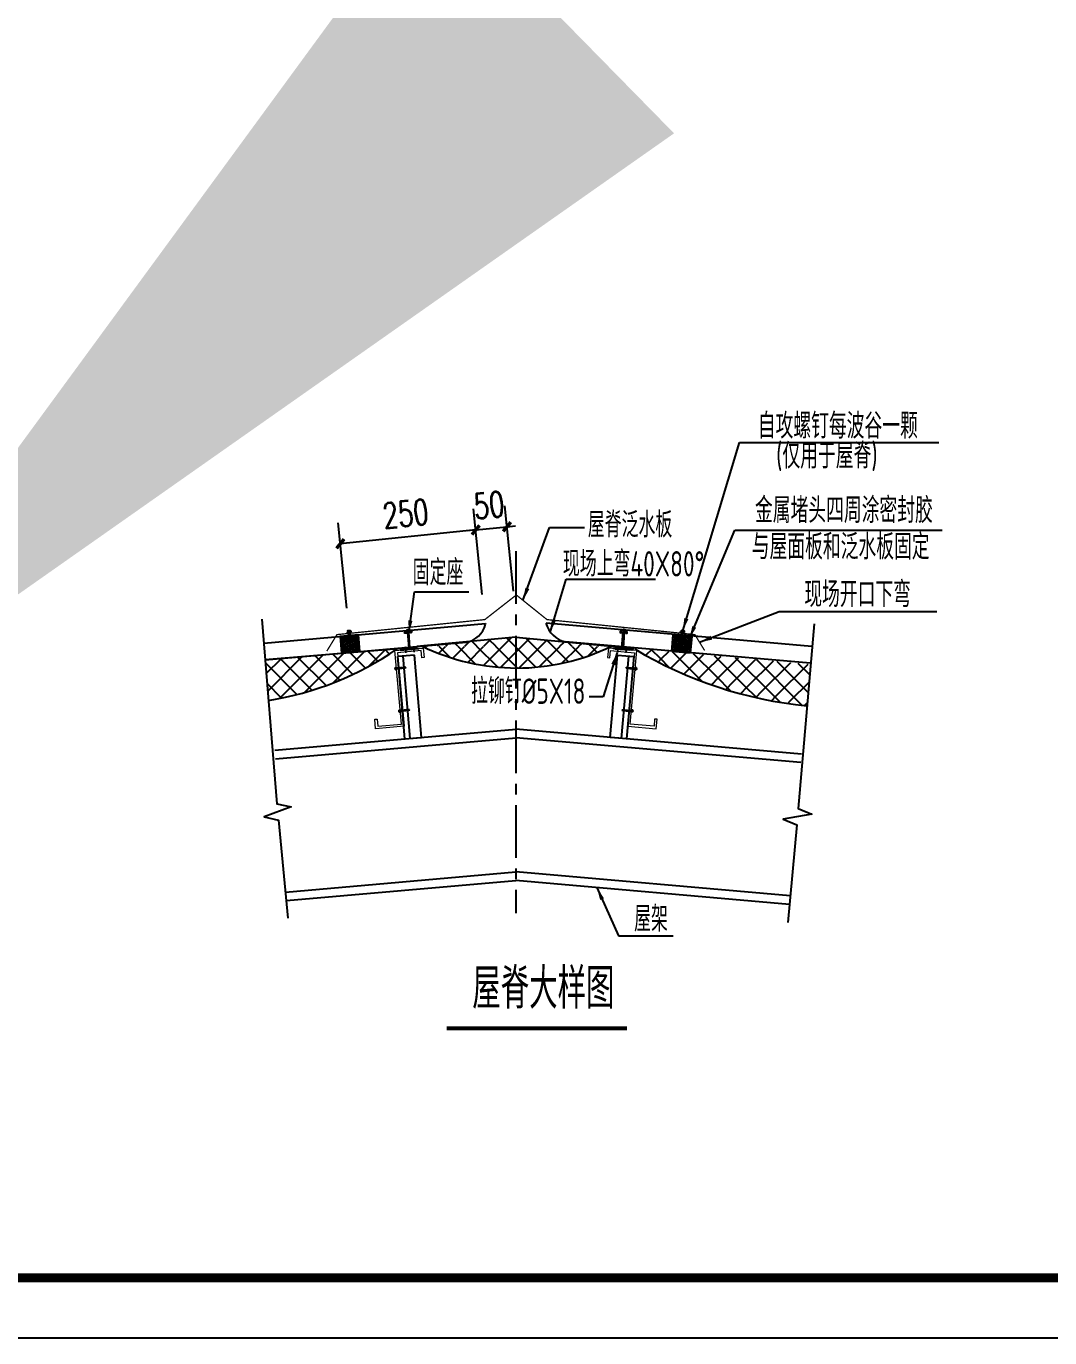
# Model space of a CAD drawing. Extents: x 180850 to 1399066, y 113487 to 334416.
# Drawn here: x 622876 to 647050, y 232984 to 263967 of the extents above; entities that cross this region are included whole.
import ezdxf

# ---------------------------------------------------------------- set-up
doc = ezdxf.new("R2010")
doc.units = 0
doc.header["$LTSCALE"] = 1000
doc.linetypes.add('CENTER', pattern=[2, 1.25, -0.25, 0.25, -0.25])
for name, color, linetype in [('7', 3, 'Continuous'), ('AXIS', 3, 'Continuous'), ('B 板', 11, 'Continuous'), ('DOTE', 1, 'Continuous'), ('E_LINE', 7, 'Continuous'), ('GL', 150, 'Continuous'), ('PUB_TEXT', 7, 'Continuous'), ('PUB_TITLE', 4, 'Continuous'), ('TEXT', 7, 'Continuous')]:
    doc.layers.add(name, color=color, linetype=linetype)
doc.layers.add('檩条', color=30, linetype='Continuous', lineweight=5)
doc.styles.add('_TCH_DIM_T3', font='SIMPLEX', dxfattribs={"width": 0.705882, "bigfont": 'GBCBIG'})
doc.styles.add('C', font='tssdeng.shx', dxfattribs={"height": 3, "bigfont": 'tssdchn.shx'})
doc.styles.get("Standard").update_dxf_attribs({"font": 'gbenor.shx', "bigfont": 'gbcbig.shx'})
doc.styles.add('TSSD_Norm', font='tssdeng.shx', dxfattribs={"bigfont": 'hztxt.shx'})
doc.dimstyles.get("Standard").update_dxf_attribs({"dimscale": 100, "dimtxt": 3.5, "dimasz": 1, "dimexe": 2.5, "dimexo": 3, "dimgap": 1.5, "dimtad": 1, "dimdec": 0, "dimzin": 0, "dimdsep": 46, "dimtxsty": 'Standard', "dimblk": 'ARCHTICK', "dimcen": 0.09, "dimadec": 0, "dimazin": 0, "dimtfac": 1, "dimtdec": 0, "dimtix": 1, "dimtmove": 2, "dimatfit": 3, "dimfxl": 1, "dimtolj": 1, "dimtzin": 0, "dimarcsym": 0})
doc.dimstyles.new('TCH-200-1', dxfattribs={"dimtxt": 595, "dimasz": 200, "dimexe": 500, "dimexo": 600, "dimgap": 252.5, "dimtad": 1, "dimdec": 0, "dimzin": 0, "dimdsep": 46, "dimtxsty": '_TCH_DIM_T3', "dimblk": 'ARCHTICK', "dimcen": 0.09, "dimclrd": 3, "dimclre": 3, "dimclrt": 7, "dimazin": 2, "dimtfac": 1, "dimtdec": 0, "dimtix": 1, "dimtmove": 2, "dimatfit": 3, "dimfxl": 1, "dimtolj": 1, "dimtzin": 0, "dimarcsym": 0})
pattern_1 = [(45, (-62818.17, -358725.1), (-224.5064, 224.5064), []), (135, (-62818.17, -358725.1), (-224.5064, -224.5064), [])]
pattern_2 = [(45, (745915.963, 313556.274), (-29.462783, 29.462783), []), (135, (745915.963, 313556.274), (-29.462783, -29.462783), [])]

# ---------------------------------------------------------------- blocks, each defined once
blk = doc.blocks.new('_ArchTick')
at = {"color": 0, "linetype": 'ByBlock', "const_width": 0.4}
blk.add_lwpolyline([(-0.5, -0.5), (0.5, 0.5)], dxfattribs=at)
blk = doc.blocks.new('*D582')
at = {"layer": 'AXIS', "color": 3, "lineweight": -2, "transparency": 16777216}
for p, q in [((633646, 250546), (633441, 252564)), ((634385, 250621), (634180, 252639)), ((633492, 252067), (633293, 252047)), ((633492, 252067), (634230, 252142)), ((634230, 252142), (634429, 252162))]:
    blk.add_line(p, q, dxfattribs=at)
at = {"layer": 'Defpoints', "color": 0, "transparency": 16777216}
for p in [(634230, 252142), (633707, 249949, -14255), (634446, 250024, -14255)]:
    blk.add_point(p, dxfattribs=at)
at = {"layer": 'AXIS', "color": 3, "lineweight": -2, "transparency": 16777216, "xscale": 200, "yscale": 200, "zscale": 200}
for p, rotation in [((633492, 252067), 5.801256565618065), ((634230, 252142), 185.801256565618)]:
    blk.add_blockref('_ArchTick', p, dxfattribs=dict(at, rotation=rotation))
at = {"layer": 'AXIS', "color": 7, "transparency": 16777216, "insert": (633806, 252652), "char_height": 595, "attachment_point": 5, "rotation": 5.8013, "style": '_TCH_DIM_T3'}
blk.add_mtext('\\A1;50', dxfattribs=at)
blk = doc.blocks.new('*D583')
at = {"layer": 'AXIS', "color": 3, "lineweight": -2, "transparency": 16777216}
for p, q in [((633646, 250546), (633441, 252564)), ((630448, 250221), (630243, 252239)), ((633492, 252067), (630294, 251742))]:
    blk.add_line(p, q, dxfattribs=at)
at = {"layer": 'Defpoints', "color": 0, "transparency": 16777216}
for p in [(630294, 251742), (633707, 249949, -14255), (630509, 249625, -14255)]:
    blk.add_point(p, dxfattribs=at)
at = {"layer": 'AXIS', "color": 3, "lineweight": -2, "transparency": 16777216, "xscale": 200, "yscale": 200, "zscale": 200}
for p, rotation in [((633492, 252067), 5.801256565619024), ((630294, 251742), 185.801256565619)]:
    blk.add_blockref('_ArchTick', p, dxfattribs=dict(at, rotation=rotation))
at = {"layer": 'AXIS', "color": 7, "transparency": 16777216, "insert": (631837, 252452), "char_height": 595, "attachment_point": 5, "rotation": 5.8013, "style": '_TCH_DIM_T3'}
blk.add_mtext('\\A1;250', dxfattribs=at)
blk = doc.blocks.new('*X373')
at = {"color": 0}
for p, q in [((903710.7, -307545.5), (903713.7, -307542.6)), ((903710.7, -307554.3), (903716.7, -307548.3)), ((903710.7, -307563.2), (903716.7, -307557.2)), ((903710.7, -307572), (903716.7, -307566)), ((903710.7, -307580.9), (903716.7, -307574.9)), ((903710.7, -307589.7), (903716.7, -307583.7)), ((903710.7, -307598.5), (903716.7, -307592.5)), ((903712.2, -307606), (903716.1, -307602))]:
    blk.add_line(p, q, dxfattribs=at)
blk = doc.blocks.new('AUDIT_I_040821143925-1')
at = {"linetype": 'Continuous', "ltscale": 20, "xscale": -0.899999999919668, "yscale": 0.8999999999068677, "zscale": 0.9, "rotation": 269.9996944201824}
blk.add_blockref('*X373', (276843.2, -813343.8), dxfattribs=at)
blk = doc.blocks.new('GD')
at = {"linetype": 'Continuous', "ltscale": 20}
for p, q in [((0, 1.3), (15, 3.6)), ((0, -1.3), (0, 1.3)), ((15, 3.6), (137.5, 3.6)), ((108.1, -3.6), (108.1, 3.6)), ((137.5, -9.7), (137.5, 9.7)), ((137.5, 9.7), (140.8, 9.7)), ((140.8, -9.7), (140.8, 9.7)), ((148.5, 7.5), (140.8, 7.5)), ((148.5, 3.4), (140.8, 3.4)), ((150, -5.5), (150, 5.4)), ((0, -1.3), (15, -3.6)), ((15, -3.6), (137.5, -3.6)), ((137.5, -9.7), (140.8, -9.7)), ((148.5, -3.4), (140.8, -3.4)), ((148.5, -7.5), (140.8, -7.5))]:
    blk.add_line(p, q, dxfattribs=at)
blk.add_ellipse((148.5, 5.4), major_axis=(0, 2.08), ratio=0.698493, start_param=3.141597, end_param=6.28319, dxfattribs=at)
at = {"linetype": 'Continuous', "ltscale": 20, "extrusion": (0, 0, -1)}
for centre, major_axis, ratio, start_param, end_param in [((148.5, 0), (0, 3.37), 0.429967, -0.000017, 3.141602), ((148.5, -5.5), (0, 2.08), 0.698493, -0.000005, 3.141588)]:
    blk.add_ellipse(centre, major_axis=major_axis, ratio=ratio, start_param=start_param, end_param=end_param, dxfattribs=at)
at = {"layer": 'PUB_TEXT', "xscale": 1.825602383585646, "yscale": 1.341960000107064, "zscale": 1.34196}
blk.add_blockref('AUDIT_I_040821143925-1', (0, 0), dxfattribs=at)
blk = doc.blocks.new('A$C19992F44')
at = {"linetype": 'ByBlock'}
for p, q in [((183, 548), (106, 488)), ((129, 455), (181, 478)), ((213, 548), (290, 488)), ((267, 455), (215, 478))]:
    blk.add_line(p, q, dxfattribs=at)
for points in [[(181, 40), (215, 40), (215, 478), (181, 478)], [(0, 40), (396, 40), (396, 0), (0, 0)]]:
    blk.add_lwpolyline(points, close=True, dxfattribs=at)
for centre in [(118, 473), (198, 535), (277, 473)]:
    blk.add_circle(centre, 20, dxfattribs=at)
blk = doc.blocks.new('MD')
at = {"linetype": 'Continuous', "ltscale": 20}
blk.add_hatch(color=256, dxfattribs=at).paths.add_polyline_path([(8.6, -7.8), (8.6, -2.6), (-13.3, -4.2), (-13.2, 4.1), (8.6, 2.4), (8.6, 7.6, -0.696305)])
blk = doc.blocks.new('A$C3F5C0C89')
at = {"color": 3, "linetype": 'Continuous'}
blk.add_line((603, 2096), (1037, 2134), dxfattribs=at)
at = {"layer": 'B 板'}
for p, q in [((935, 1979), (543, 1945)), ((713, 0), (543, 1945)), ((838, 11), (668, 1956)), ((1105, 34), (935, 1979)), ((713, 0), (1105, 34))]:
    blk.add_line(p, q, dxfattribs=at)
at = {"layer": '檩条'}
blk.add_lwpolyline([(535, 2034), (691, 298), (20, 241), (0, 464), (56, 469), (71, 302), (631, 349), (474, 2085), (1146, 2146), (1167, 1922), (1111, 1917), (1095, 2085)], close=True, dxfattribs=at)
at = {"linetype": 'ByBlock', "xscale": 0.855, "yscale": 0.855, "zscale": 0.855, "rotation": 4.571898548083435}
blk.add_blockref('A$C19992F44', (651, 2102), dxfattribs=at)
at = {"xscale": -1.653584623954667, "yscale": 2.755974374997604, "zscale": 2.755974374999999, "rotation": 5.156578724890455}
for p in [(731, 1680), (821, 681)]:
    blk.add_blockref('GD', p, dxfattribs=at)
at = {"layer": 'E_LINE', "xscale": 5.62443749999511, "yscale": 5.62443749999511, "zscale": 5.624437499999999, "rotation": 98.0183626343514}
for p in [(726, 2106, 0), (920, 2121, 0)]:
    blk.add_blockref('MD', p, dxfattribs=at)

msp = doc.modelspace()

# ---------------------------------------------------------------- hatches: boundary and pattern name
at = {"linetype": 'Continuous', "ltscale": 0.25}
h = msp.add_hatch(dxfattribs=at)
h.set_pattern_fill('ANSI37', color=6, scale=333.333333, style=0)
h.set_pattern_definition(pattern_2)
h.paths.add_polyline_path([(630726.25, 249558.72), (630292.24, 249520.75), (630323.76, 249160.52), (630757.76, 249198.49)])
h.paths.add_polyline_path([(630289.43, 249552.92), (630292.24, 249520.75), (630512.99, 249540.07), (630510.84, 249572.3)])
h.paths.add_polyline_path([(630510.84, 249572.3), (630512.99, 249540.07), (630726.25, 249558.72), (630723.43, 249590.9)])
at = {"linetype": 'ByBlock'}
h = msp.add_hatch(dxfattribs=at)
h.set_pattern_fill('ANSI37', color=8, scale=200)
h.set_pattern_definition(pattern_1)
edge = h.paths.add_edge_path()
edge.add_line((634441.36, 249534.29), (632105.01, 249314.82))
edge.add_line((634441.36, 249534.29), (636777.71, 249314.82))
edge.add_arc((634464.52, 253915.9), 5109.93, 243.951357, 295.969216)
at = {"linetype": 'Continuous', "ltscale": 0.25}
h = msp.add_hatch(dxfattribs=at)
h.set_pattern_fill('ANSI37', color=6, scale=333.333333, style=0)
h.set_pattern_definition(pattern_2)
h.paths.add_polyline_path([(638156.48, 249558.72), (638590.48, 249520.75), (638558.96, 249160.52), (638124.96, 249198.49)])
h.paths.add_polyline_path([(638593.29, 249552.92), (638590.48, 249520.75), (638369.73, 249540.07), (638371.88, 249572.3)])
h.paths.add_polyline_path([(638371.88, 249572.3), (638369.73, 249540.07), (638156.48, 249558.72), (638159.29, 249590.9)])
at = {"linetype": 'ByBlock'}
h = msp.add_hatch(dxfattribs=at)
h.set_pattern_fill('ANSI37', color=8, scale=200)
h.set_pattern_definition(pattern_1)
edge = h.paths.add_edge_path()
edge.add_line((631582.56, 249217.99), (631582.74, 249216))
edge.add_line((631582.74, 249216), (631759.16, 249231.92))
edge.add_line((631759.16, 249231.92), (631756.34, 249267.19))
edge.add_line((631756.34, 249267.19), (631910.37, 249279.5))
edge.add_line((631910.37, 249279.5), (631908.93, 249297.5))
edge.add_line((631908.93, 249297.5), (628517.9, 248997.93))
edge.add_line((628517.9, 248997.93), (628596.88, 248041.17))
edge.add_arc((627430.73, 255375.66), 7426.61, 279.034108, 303.989911)
h = msp.add_hatch(dxfattribs=at)
h.set_pattern_fill('ANSI37', color=8, scale=200)
h.set_pattern_definition(pattern_1)
edge = h.paths.add_edge_path()
edge.add_line((637300.17, 249217.99), (637299.98, 249216))
edge.add_line((637299.98, 249216), (637123.56, 249231.92))
edge.add_line((637123.56, 249231.92), (637126.38, 249267.19))
edge.add_line((637126.38, 249267.19), (636972.35, 249279.5))
edge.add_line((636972.35, 249279.5), (636973.79, 249297.5))
edge.add_line((636973.79, 249297.5), (641401.56, 248895.39))
edge.add_line((641401.56, 248895.39), (641316.66, 247911.39))
edge.add_arc((642329.08, 257850.25), 9990.29, 239.776139, 264.183655, ccw=False)

# ---------------------------------------------------------------- linework, layer by layer
at = {"color": 6, "linetype": 'Continuous', "ltscale": 0.25}
for p, q in [((630723.56, 249589.45), (630289.55, 249551.48)), ((630289.55, 249551.48), (630323.88, 249159.07)), ((630757.89, 249197.04), (630723.56, 249589.45)), ((638124.83, 249197.04), (638159.16, 249589.45)), ((638159.16, 249589.45), (638593.17, 249551.48)), ((638593.17, 249551.48), (638558.84, 249159.07)), ((630323.88, 249159.07), (630757.89, 249197.04)), ((638558.84, 249159.07), (638124.83, 249197.04))]:
    msp.add_line(p, q, dxfattribs=at)
at = {"linetype": 'ByBlock'}
for p, q in [((634441.36, 249534.29, -10293.2), (632105.01, 249314.82)), ((634441.36, 249534.29, -10293.2), (636777.71, 249314.82)), ((631756.34, 249267.19), (628517.7, 248997.91))]:
    msp.add_line(p, q, dxfattribs=at)
at = {"color": 1, "const_width": 30}
msp.add_lwpolyline([(629976.4, 249206.26), (630213.85, 249594.55), (633706.99, 249949.45), (634451.13, 250531.14), (635175.74, 249949.45), (638668.87, 249594.55), (638897.81, 249220.34)], dxfattribs=at)
at = {"color": 3, "const_width": 94.08}
msp.add_lwpolyline([(632806.1, 240294.73), (637061.54, 240294.73)], dxfattribs=at)
at = {"linetype": 'ByBlock'}
for centre, radius, start, end in [((627445.19, 255332.42, 394.22), 7381.64, 278.976022, 304.594271), ((634464.52, 253915.9, -13650.21), 5109.93, 243.951357, 295.969216), ((642295.07, 257706.12, 28115.53), 9843.47, 239.143983, 264.295566)]:
    msp.add_arc(centre, radius, start, end, dxfattribs=at)
at = {"layer": 'AXIS', "linetype": 'ByBlock'}
for p, q in [((628487.9, 249395.31), (633724.4, 249853.45)), ((633724.4, 249853.45), (633724.65, 249850.18)), ((641428.09, 249315.5, -5146.6), (635152.27, 249864.56, -5146.6)), ((628522.63, 248998.35), (633264.08, 249417.22)), ((641393.84, 248918.5, -5146.6), (635609.54, 249424.56, -5146.6))]:
    msp.add_line(p, q, dxfattribs=at)
at = {"layer": 'AXIS', "linetype": 'ByBlock', "elevation": 14254.87}
for points in [[(628438.31, 249962.13), (628798.41, 245599.67), (629136.31, 245523.83), (628494.51, 245287), (628832.4, 245211.16), (629056.63, 242894.74)], [(641483.81, 249848.61), (641107.67, 245489.28), (641427.27, 245355.91), (640754.09, 245234.12), (641073.68, 245100.76), (640866.71, 242795.11)]]:
    msp.add_lwpolyline(points, dxfattribs=at)
at = {"layer": 'AXIS', "linetype": 'ByBlock'}
for centre, radius, start, end in [((633182.91, 249965.01), 553.78, 278.42841, 347.127849), ((635735.86, 250013.44, -5146.6), 602.28, 194.292916, 257.892715)]:
    msp.add_arc(centre, radius, start, end, dxfattribs=at)
at = {"layer": 'DOTE', "linetype": 'CENTER'}
msp.add_line((634441.36, 251568.07), (634441.36, 243017.9), dxfattribs=at)
at = {"layer": 'GL', "linetype": 'ByBlock'}
for p, q in [((628744.52, 246861.63), (634444.71, 247360.33)), ((641188.35, 246770.04), (634441.36, 247360.33)), ((628761.88, 246663.15), (634444.71, 247160.33)), ((641171.22, 246571.54), (634441.36, 247160.33)), ((629002.66, 243511.63), (634442.38, 243987.54)), ((640922.83, 243420.28), (634439.03, 243987.54)), ((629020.02, 243313.15), (634442.38, 243787.54)), ((640905.01, 243221.84), (634439.03, 243787.54))]:
    msp.add_line(p, q, dxfattribs=at)
at = {"layer": 'PUB_TITLE'}
msp.add_lwpolyline([(552424.83, 232984.16), (671224.83, 232984.16), (671224.83, 316984.16), (552424.83, 316984.16)], close=True, dxfattribs=at)
at = {"layer": 'PUB_TITLE', "const_width": 212.12}
msp.add_lwpolyline([(555245.15, 234398.34), (555245.15, 315569.98), (669224.83, 315569.98), (669224.83, 234398.34)], close=True, dxfattribs=at)

# ---------------------------------------------------------------- block references
at = {"linetype": 'ByBlock'}
msp.add_blockref('A$C3F5C0C89', (631108.58, 247130.87), dxfattribs=at)
at = {"linetype": 'ByBlock', "xscale": -1}
msp.add_blockref('A$C3F5C0C89', (637774.14, 247130.87), dxfattribs=at)
at = {"yscale": 4.724527499995893, "zscale": 4.724527499999999}
for p, xscale, rotation in [((630540.25, 249262.92), -2.834716498208, 275.1565787248904), ((638342.47, 249262.92), 2.834716498208, 84.84342127510962)]:
    msp.add_blockref('GD', p, dxfattribs=dict(at, xscale=xscale, rotation=rotation))

# ---------------------------------------------------------------- texts
at = {"layer": 'TEXT', "width": 0.7}
for s, height, style, p in [('自攻螺钉每波谷一颗', 600, 'TSSD_Norm', (640154.04, 254225.55)), ('(仅用于屋脊)', 600, 'TSSD_Norm', (640586.71, 253517.25)), ('金属堵头四周涂密封胶', 600, 'TSSD_Norm', (640087.95, 252232.62, -7127.44)), ('屋脊泛水板 ', 600, 'C', (636139.29, 251888.69, -7127.44)), ('与屋面板和泛水板固定', 600, 'TSSD_Norm', (640011.72, 251369.35, -7127.44)), ('现场上弯40X80%%D', 600, 'C', (635550.78, 250967.12, -7127.44)), ('固定座', 600, 'C', (632003.73, 250763.23, -7127.44)), ('现场开口下弯', 600, 'TSSD_Norm', (641252.21, 250244.99, -7127.44)), ('拉铆钉%%C5X18', 600, 'C', (633382.16, 247958.73, -7127.44)), ('屋架', 600, 'C', (637233.57, 242580.07, -7127.44)), ('屋脊大样图', 960, 'TSSD_Norm', (633410.26, 240754.85))]:
    msp.add_text(s, height=height, dxfattribs=dict(at, style=style)).set_placement(p)

# ---------------------------------------------------------------- dimensions: what is measured, and where the dimension line sits
at = {"layer": 'AXIS'}
for p2, distance, text, picture, middle in [((630508.94, 249624.53), -2128.43, '250', '*D583', (631837.23, 252451.7, 14254.87)), ((634445.55, 250024.48), 2128.43, '50', '*D582', (633805.54, 252651.68, 14254.87))]:
    dim = msp.add_aligned_dim(p1=(633706.99, 249949.45), p2=p2, distance=distance, text=text, dimstyle='TCH-200-1', dxfattribs=at)
    dim.commit()
    dim.dimension.update_dxf_attribs({"geometry": picture, "text_midpoint": middle})

# ---------------------------------------------------------------- leaders
at = {"layer": '7', "linetype": 'Continuous'}
msp.add_leader([(617451.16, 246865.03), (619195, 248575.43), (620441.08, 248575.43)], dimstyle='Standard', override={"dimtxt": 500, "dimasz": 250, "dimexe": 0.1, "dimexo": 0.06, "dimgap": 100, "dimtad": 1, "dimtih": 0, "dimtoh": 0, "dimdec": 2, "dimclrd": 256, "dimclre": 256, "dimclrt": 256, "dimtfac": 0.2, "dimtdec": 2}, dxfattribs=at)
at = {"layer": 'AXIS'}
for points in [[(638380.69, 249686.4, 14254.87), (639725.59, 254136.55, 14254.87), (644433.95, 254136.55, 14254.87)], [(634608.76, 250404.6, 14254.87), (635237.38, 252124.81, 14254.87), (636057.69, 252124.81, 14254.87)], [(638538.06, 249501.5, 14254.87), (639610.98, 252063.26, 14254.87), (644511.9, 252063.26, 14254.87)], [(635250, 249645.21, 14254.87), (635630.88, 250903.4, 14254.87), (637742.19, 250903.4, 14254.87)], [(631909.99, 249627.64, 14254.87), (632043.86, 250609.29, 14254.87), (633328.13, 250609.29, 14254.87)], [(638779.08, 249414.49, 14254.87), (640655.65, 250137.27, 14254.87), (644384.12, 250137.27, 14254.87)], [(636835.96, 249174.04), (636500.64, 248124.07), (636168.87, 248124.07)], [(636353.72, 243620.03, 14254.87), (636865.83, 242475.6, 14254.87), (638155.18, 242475.6, 14254.87)]]:
    msp.add_leader(points, dimstyle='TCH-200-1', override={"dimasz": 300}, dxfattribs=at)

doc.saveas('drawing.dxf')
